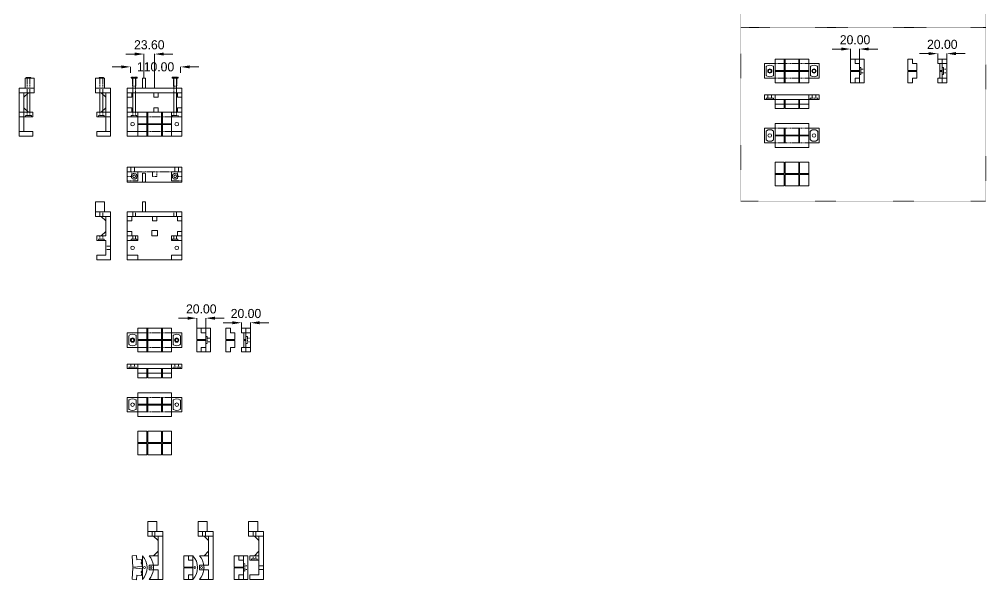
# Model space of a CAD drawing. Header units: millimetres. Extents: x -299 to 2153, y -1673 to 1111.
# Drawn here: x 31 to 2153, y -1673 to -442 of the extents above; entities that cross this region are included whole.
import ezdxf

# ---------------------------------------------------------------- set-up
doc = ezdxf.new("R2010")
doc.units = ezdxf.units.MM
doc.header["$MEASUREMENT"] = 0
doc.linetypes.add('DASHED', pattern=[0.3, 0.2, -0.1])
doc.linetypes.add('DOT', pattern=[0.1, 0, -0.1])
doc.layers.get('0').update_dxf_attribs({"linetype": 'CONTINUOUS'})
doc.layers.get('Defpoints').update_dxf_attribs({"linetype": 'CONTINUOUS'})
doc.dimstyles.new('ISO-25', dxfattribs={"dimtxt": 2.5, "dimasz": 2.5, "dimexe": 1.25, "dimexo": 0.625, "dimtad": 1, "dimdsep": 46, "dimtxsty": 'Standard', "dimcen": 2.5, "dimadec": 0, "dimazin": 0, "dimtfac": 1, "dimtmove": 0, "dimatfit": 3, "dimfxl": 1, "dimarcsym": 0})

# ---------------------------------------------------------------- blocks, each defined once
blk = doc.blocks.new('*D43')
at = {"color": 5, "linetype": 'ByBlock', "lineweight": 5, "transparency": 16777216}
for p, q in [((255.5, -546.6), (235.5, -546.6)), ((275.5, -560), (275.5, -546.4)), ((385.5, -560), (385.5, -546.4)), ((405.5, -546.6), (425.5, -546.6))]:
    blk.add_line(p, q, dxfattribs=at)
at = {"color": 5, "linetype": 'ByBlock', "transparency": 16777216}
for points in [[(255.5, -543.3), (255.5, -549.9), (275.5, -546.6)], [(405.5, -543.3), (405.5, -549.9), (385.5, -546.6)]]:
    blk.add_solid(points, dxfattribs=at)
at = {"layer": 'Defpoints', "color": 0, "linetype": 'ByBlock', "transparency": 16777216}
for p in [(385.5, -546.6), (275.5, -560.1), (385.5, -560.1)]:
    blk.add_point(p, dxfattribs=at)
at = {"color": 5, "linetype": 'ByBlock', "lineweight": 5, "transparency": 16777216, "insert": (330.5, -546.6), "char_height": 20, "attachment_point": 5}
blk.add_mtext('\\A1;110.00', dxfattribs=at)
blk = doc.blocks.new('*D44')
at = {"color": 5, "linetype": 'ByBlock', "lineweight": 5, "transparency": 16777216}
for p, q in [((284.9, -518.4), (264.9, -518.4)), ((304.9, -571.3), (304.9, -518.2)), ((328.5, -593.3), (328.5, -518.2)), ((348.5, -518.4), (368.5, -518.4))]:
    blk.add_line(p, q, dxfattribs=at)
at = {"color": 5, "linetype": 'ByBlock', "transparency": 16777216}
for points in [[(284.9, -515.1), (284.9, -521.8), (304.9, -518.4)], [(348.5, -515.1), (348.5, -521.8), (328.5, -518.4)]]:
    blk.add_solid(points, dxfattribs=at)
at = {"layer": 'Defpoints', "color": 0, "linetype": 'ByBlock', "transparency": 16777216}
for p in [(304.9, -518.4), (304.9, -571.4), (328.5, -593.4)]:
    blk.add_point(p, dxfattribs=at)
at = {"color": 5, "linetype": 'ByBlock', "lineweight": 5, "transparency": 16777216, "insert": (316.7, -498.2), "char_height": 20, "attachment_point": 5}
blk.add_mtext('\\A1;23.60', dxfattribs=at)
blk = doc.blocks.new('*D45')
at = {"color": 5, "linetype": 'ByBlock', "lineweight": 5, "ltscale": 10, "transparency": 16777216}
for p, q in [((499, -1108.5), (479, -1108.5)), ((519, -1120.5), (519, -1108.3)), ((539, -1120.5), (539, -1108.3)), ((559, -1108.5), (579, -1108.5))]:
    blk.add_line(p, q, dxfattribs=at)
at = {"color": 5, "linetype": 'ByBlock', "ltscale": 10, "transparency": 16777216}
for points in [[(499, -1105.2), (499, -1111.8), (519, -1108.5)], [(559, -1105.2), (559, -1111.8), (539, -1108.5)]]:
    blk.add_solid(points, dxfattribs=at)
at = {"layer": 'Defpoints', "color": 0, "linetype": 'ByBlock', "ltscale": 10, "transparency": 16777216}
for p in [(519, -1120.6), (539, -1108.5), (539, -1120.6)]:
    blk.add_point(p, dxfattribs=at)
at = {"color": 5, "linetype": 'ByBlock', "lineweight": 5, "ltscale": 10, "transparency": 16777216, "insert": (529, -1088.3), "char_height": 20, "attachment_point": 5}
blk.add_mtext('\\A1;20.00', dxfattribs=at)
blk = doc.blocks.new('*D46')
at = {"color": 5, "linetype": 'ByBlock', "lineweight": 5, "ltscale": 10, "transparency": 16777216}
for p, q in [((400.9, -1098.4), (380.9, -1098.4)), ((420.9, -1120.5), (420.9, -1098.3)), ((440.9, -1130.5), (440.9, -1098.3)), ((460.9, -1098.4), (480.9, -1098.4))]:
    blk.add_line(p, q, dxfattribs=at)
at = {"color": 5, "linetype": 'ByBlock', "ltscale": 10, "transparency": 16777216}
for points in [[(400.9, -1095.1), (400.9, -1101.8), (420.9, -1098.4)], [(460.9, -1095.1), (460.9, -1101.8), (440.9, -1098.4)]]:
    blk.add_solid(points, dxfattribs=at)
at = {"layer": 'Defpoints', "color": 0, "linetype": 'ByBlock', "ltscale": 10, "transparency": 16777216}
for p in [(420.9, -1098.4), (420.9, -1120.6), (440.9, -1130.6)]:
    blk.add_point(p, dxfattribs=at)
at = {"color": 5, "linetype": 'ByBlock', "lineweight": 5, "ltscale": 10, "transparency": 16777216, "insert": (430.9, -1078.2), "char_height": 20, "attachment_point": 5}
blk.add_mtext('\\A1;20.00', dxfattribs=at)
blk = doc.blocks.new('*D49')
at = {"color": 5, "linetype": 'ByBlock', "lineweight": 5, "ltscale": 10, "transparency": 16777216}
for p, q in [((2027.6, -517.5), (2007.6, -517.5)), ((2047.6, -529.5), (2047.6, -517.3)), ((2067.6, -529.5), (2067.6, -517.3)), ((2087.6, -517.5), (2107.6, -517.5))]:
    blk.add_line(p, q, dxfattribs=at)
at = {"color": 5, "linetype": 'ByBlock', "ltscale": 10, "transparency": 16777216}
for points in [[(2027.6, -514.1), (2027.6, -520.8), (2047.6, -517.5)], [(2087.6, -514.1), (2087.6, -520.8), (2067.6, -517.5)]]:
    blk.add_solid(points, dxfattribs=at)
at = {"layer": 'Defpoints', "color": 0, "linetype": 'ByBlock', "ltscale": 10, "transparency": 16777216}
for p in [(2047.6, -529.5), (2067.6, -517.5), (2067.6, -529.5)]:
    blk.add_point(p, dxfattribs=at)
at = {"color": 5, "linetype": 'ByBlock', "lineweight": 5, "ltscale": 10, "transparency": 16777216, "insert": (2057.6, -497.2), "char_height": 20, "attachment_point": 5}
blk.add_mtext('\\A1;20.00', dxfattribs=at)
blk = doc.blocks.new('*D50')
at = {"color": 5, "linetype": 'ByBlock', "lineweight": 5, "ltscale": 10, "transparency": 16777216}
for p, q in [((1836.1, -507.4), (1816.1, -507.4)), ((1856.1, -529.5), (1856.1, -507.2)), ((1876.1, -539.5), (1876.1, -507.2)), ((1896.1, -507.4), (1916.1, -507.4))]:
    blk.add_line(p, q, dxfattribs=at)
at = {"color": 5, "linetype": 'ByBlock', "ltscale": 10, "transparency": 16777216}
for points in [[(1836.1, -504.1), (1836.1, -510.7), (1856.1, -507.4)], [(1896.1, -504.1), (1896.1, -510.7), (1876.1, -507.4)]]:
    blk.add_solid(points, dxfattribs=at)
at = {"layer": 'Defpoints', "color": 0, "linetype": 'ByBlock', "ltscale": 10, "transparency": 16777216}
for p in [(1856.1, -507.4), (1856.1, -529.5), (1876.1, -539.5)]:
    blk.add_point(p, dxfattribs=at)
at = {"color": 5, "linetype": 'ByBlock', "lineweight": 5, "ltscale": 10, "transparency": 16777216, "insert": (1866.1, -487.2), "char_height": 20, "attachment_point": 5}
blk.add_mtext('\\A1;20.00', dxfattribs=at)

msp = doc.modelspace()

# ---------------------------------------------------------------- linework, layer by layer
at = {"color": 6, "linetype": 'ByBlock', "lineweight": 5}
for p, q in [((1866.07641, -529.52649), (1856.07641, -529.52649)), ((1856.07641, -529.52649), (1856.07641, -554.52649)), ((1866.07641, -529.52649), (1866.07641, -539.52649)), ((1991.9925, -529.52649), (1981.9925, -529.52649)), ((1981.9925, -529.52649), (1981.9925, -554.52649)), ((1991.9925, -529.52649), (1991.9925, -539.52649)), ((1866.07641, -539.52649), (1876.07641, -539.52649)), ((1876.07641, -539.52649), (1876.07641, -554.52649)), ((1991.9925, -539.52649), (2001.9925, -539.52649)), ((2001.9925, -539.52649), (2001.9925, -554.52649)), ((1856.07641, -554.52649), (1876.07641, -554.52649)), ((1856.07641, -556.52649), (1856.07641, -581.52649)), ((1856.07641, -556.52649), (1876.07641, -556.52649)), ((1866.07641, -581.52649), (1866.07641, -571.52649)), ((1866.07641, -571.52649), (1876.07641, -571.52649)), ((1876.07641, -571.52649), (1876.07641, -556.52649)), ((1981.9925, -554.52649), (2001.9925, -554.52649)), ((1981.9925, -556.52649), (1981.9925, -581.52649)), ((1981.9925, -556.52649), (2001.9925, -556.52649)), ((1991.9925, -581.52649), (1991.9925, -571.52649)), ((1991.9925, -571.52649), (2001.9925, -571.52649)), ((2001.9925, -571.52649), (2001.9925, -556.52649)), ((1856.07641, -581.52649), (1866.07641, -581.52649)), ((1981.9925, -581.52649), (1991.9925, -581.52649)), ((51.4307, -603.40248), (41.4307, -603.40248)), ((41.4307, -603.40248), (41.4307, -613.40248)), ((41.4307, -613.40248), (51.4307, -603.40248)), ((211.4307, -603.40248), (221.4307, -603.40248)), ((221.4307, -613.40248), (211.4307, -603.40248)), ((221.4307, -603.40248), (221.4307, -613.40248)), ((41.4307, -646.40248), (41.4307, -636.40248)), ((41.4307, -636.40248), (51.4307, -646.40248)), ((221.4307, -636.40248), (211.4307, -646.40248)), ((221.4307, -646.40248), (221.4307, -636.40248)), ((51.4307, -646.40248), (41.4307, -646.40248)), ((211.4307, -646.40248), (221.4307, -646.40248)), ((1690.47388, -782.70587), (1690.47388, -780.70587)), ((1710.47388, -765.70587), (1712.47388, -765.70587)), ((1742.47388, -765.70587), (1744.47388, -765.70587)), ((1764.47388, -782.70587), (1764.47388, -780.70587)), ((1712.47388, -797.70587), (1710.47388, -797.70587)), ((1744.47388, -797.70587), (1742.47388, -797.70587)), ((430.93694, -1120.56001), (420.93694, -1120.56001)), ((420.93694, -1120.56001), (420.93694, -1145.56001)), ((430.93694, -1120.56001), (430.93694, -1130.56001)), ((494.8761, -1120.56001), (484.8761, -1120.56001)), ((484.8761, -1120.56001), (484.8761, -1145.56001)), ((494.8761, -1120.56001), (494.8761, -1130.56001)), ((420.93694, -1145.56001), (440.93694, -1145.56001)), ((430.93694, -1130.56001), (440.93694, -1130.56001)), ((440.93694, -1130.56001), (440.93694, -1145.56001)), ((484.8761, -1145.56001), (504.8761, -1145.56001)), ((494.8761, -1130.56001), (504.8761, -1130.56001)), ((504.8761, -1130.56001), (504.8761, -1145.56001)), ((420.93694, -1147.56001), (440.93694, -1147.56001)), ((420.93694, -1147.56001), (420.93694, -1172.56001)), ((430.93694, -1172.56001), (430.93694, -1162.56001)), ((430.93694, -1162.56001), (440.93694, -1162.56001)), ((440.93694, -1162.56001), (440.93694, -1147.56001)), ((484.8761, -1147.56001), (484.8761, -1172.56001)), ((484.8761, -1147.56001), (504.8761, -1147.56001)), ((494.8761, -1172.56001), (494.8761, -1162.56001)), ((494.8761, -1162.56001), (504.8761, -1162.56001)), ((504.8761, -1162.56001), (504.8761, -1147.56001)), ((420.93694, -1172.56001), (430.93694, -1172.56001)), ((484.8761, -1172.56001), (494.8761, -1172.56001)), ((311.47917, -1356.73938), (313.47917, -1356.73938)), ((343.47917, -1356.73938), (345.47917, -1356.73938)), ((291.47917, -1373.73938), (291.47917, -1371.73938)), ((365.47917, -1373.73938), (365.47917, -1371.73938)), ((313.47917, -1388.73938), (311.47917, -1388.73938)), ((345.47917, -1388.73938), (343.47917, -1388.73938)), ((288.98808, -1619.32244), (279.01704, -1620.08303)), ((279.01704, -1620.08303), (280.91852, -1645.01061)), ((288.98808, -1619.32244), (289.74867, -1629.29347)), ((289.74867, -1629.29347), (299.7197, -1628.53288)), ((299.7197, -1628.53288), (300.86059, -1643.48943)), ((402.57894, -1620.01115), (392.57894, -1620.01115)), ((392.57894, -1620.01115), (392.57894, -1645.01115)), ((402.57894, -1620.01115), (402.57894, -1630.01115)), ((402.57894, -1630.01115), (412.57894, -1630.01115)), ((412.57894, -1630.01115), (412.57894, -1645.01115)), ((513.23904, -1620.01115), (503.23904, -1620.01115)), ((503.23904, -1620.01115), (503.23904, -1645.01115)), ((513.23904, -1620.01115), (513.23904, -1630.01115)), ((513.23904, -1630.01115), (523.23904, -1630.01115)), ((523.23904, -1630.01115), (523.23904, -1645.01115)), ((279.01704, -1671.93928), (280.91852, -1647.0117)), ((280.91852, -1645.01061), (300.86059, -1643.48943)), ((280.91852, -1647.0117), (300.86059, -1648.53288)), ((299.7197, -1663.48943), (300.86059, -1648.53288)), ((392.57894, -1645.01115), (412.57894, -1645.01115)), ((392.57894, -1647.01115), (392.57894, -1672.01115)), ((392.57894, -1647.01115), (412.57894, -1647.01115)), ((412.57894, -1662.01115), (412.57894, -1647.01115)), ((503.23904, -1645.01115), (523.23904, -1645.01115)), ((503.23904, -1647.01115), (503.23904, -1672.01115)), ((503.23904, -1647.01115), (523.23904, -1647.01115)), ((523.23904, -1662.01115), (523.23904, -1647.01115)), ((288.98808, -1672.69987), (279.01704, -1671.93928)), ((288.98808, -1672.69987), (289.74867, -1662.72884)), ((289.74867, -1662.72884), (299.7197, -1663.48943)), ((392.57894, -1672.01115), (402.57894, -1672.01115)), ((402.57894, -1672.01115), (402.57894, -1662.01115)), ((402.57894, -1662.01115), (412.57894, -1662.01115)), ((503.23904, -1672.01115), (513.23904, -1672.01115)), ((513.23904, -1672.01115), (513.23904, -1662.01115)), ((513.23904, -1662.01115), (523.23904, -1662.01115))]:
    msp.add_line(p, q, dxfattribs=at)
at = {"color": 2, "linetype": 'ByBlock', "lineweight": 5}
for p, q in [((1670.97388, -546.66703), (1670.97388, -564.38595)), ((1686.97388, -546.66703), (1686.97388, -564.38595)), ((1767.97388, -546.66703), (1767.97388, -564.38595)), ((1783.97388, -546.66703), (1783.97388, -564.38595)), ((271.97917, -1137.70055), (271.97917, -1155.41947)), ((287.97917, -1137.70055), (287.97917, -1155.41947)), ((368.97917, -1137.70055), (368.97917, -1155.41947)), ((384.97917, -1137.70055), (384.97917, -1155.41947))]:
    msp.add_line(p, q, dxfattribs=at)
at = {"linetype": 'ByBlock', "lineweight": 5}
for p, q in [((1677.47388, -539.52649), (1690.47388, -539.52649)), ((1764.47388, -539.52649), (1777.47388, -539.52649)), ((1677.47388, -571.52649), (1690.47388, -571.52649)), ((1764.47388, -571.52649), (1777.47388, -571.52649)), ((281.47917, -603.40248), (381.47917, -603.40248)), ((268.47917, -646.40248), (268.47917, -698.40248)), ((365.47917, -656.40248), (378.47917, -656.40248)), ((388.47917, -646.40248), (388.47917, -698.40248)), ((268.47917, -698.40248), (388.47917, -698.40248)), ((278.47917, -688.40248), (291.47917, -688.40248)), ((365.47917, -688.40248), (378.47917, -688.40248)), ((1677.47388, -681.27747), (1690.47388, -681.27747)), ((1764.47388, -681.27747), (1777.47388, -681.27747)), ((1677.47388, -713.27747), (1690.47388, -713.27747)), ((1764.47388, -713.27747), (1777.47388, -713.27747)), ((281.47917, -874.95646), (381.47917, -874.95646)), ((268.47917, -917.95646), (268.47917, -969.95646)), ((291.27917, -927.75646), (268.47917, -927.75646)), ((365.67917, -927.75646), (388.47917, -927.75646)), ((388.47917, -917.95646), (388.47917, -969.95646)), ((268.47917, -969.95646), (388.47917, -969.95646)), ((278.47917, -1130.56001), (291.47917, -1130.56001)), ((365.47917, -1130.56001), (378.47917, -1130.56001)), ((278.47917, -1162.56001), (291.47917, -1162.56001)), ((365.47917, -1162.56001), (378.47917, -1162.56001)), ((278.47917, -1272.31099), (291.47917, -1272.31099)), ((365.47917, -1272.31099), (378.47917, -1272.31099)), ((278.47917, -1304.31099), (291.47917, -1304.31099)), ((365.47917, -1304.31099), (378.47917, -1304.31099))]:
    msp.add_line(p, q, dxfattribs=at)
at = {"linetype": 'DASHED', "lineweight": 5, "ltscale": 10}
for p, q in [((1690.47388, -539.52649), (1764.47388, -539.52649)), ((1690.47388, -571.52649), (1764.47388, -571.52649)), ((201.4307, -656.40248), (201.4307, -646.40248)), ((201.4307, -698.40248), (201.4307, -688.40248)), ((1690.47388, -681.27747), (1764.47388, -681.27747)), ((1690.47388, -713.27747), (1764.47388, -713.27747)), ((291.47917, -1130.56001), (365.47917, -1130.56001)), ((291.47917, -1162.56001), (365.47917, -1162.56001)), ((291.47917, -1272.31099), (365.47917, -1272.31099)), ((291.47917, -1304.31099), (365.47917, -1304.31099))]:
    msp.add_line(p, q, dxfattribs=at)
at = {"color": 2, "linetype": 'DASHED', "lineweight": 5, "ltscale": 10}
for p, q in [((1879.07641, -551.52649), (1886.07641, -551.52649)), ((1879.07641, -559.52649), (1886.07641, -559.52649)), ((1674.97388, -615.21719), (1674.97388, -608.21719)), ((1682.97388, -615.21719), (1682.97388, -608.21719)), ((1771.97388, -615.21719), (1771.97388, -608.21719)), ((1779.97388, -615.21719), (1779.97388, -608.21719)), ((443.93694, -1142.56001), (450.93694, -1142.56001)), ((443.93694, -1150.56001), (450.93694, -1150.56001)), ((275.97917, -1206.2507), (275.97917, -1199.2507)), ((283.97917, -1206.2507), (283.97917, -1199.2507)), ((372.97917, -1206.2507), (372.97917, -1199.2507)), ((380.97917, -1206.2507), (380.97917, -1199.2507)), ((526.23904, -1642.01115), (533.23904, -1642.01115)), ((526.23904, -1650.01115), (533.23904, -1650.01115))]:
    msp.add_line(p, q, dxfattribs=at)
at = {"color": 7, "linetype": 'ByBlock', "lineweight": 5}
for p, q in [((2052.56059, -539.52649), (2052.56059, -571.52649)), ((291.47917, -646.40248), (275.47917, -646.40248)), ((1670.87388, -688.41801), (1670.87388, -706.13693)), ((1687.07388, -688.41801), (1687.07388, -706.13693)), ((1767.87388, -688.41801), (1767.87388, -706.13693)), ((1784.07388, -688.41801), (1784.07388, -706.13693)), ((211.4307, -874.95646), (221.4307, -874.95646)), ((221.4307, -884.95646), (211.4307, -874.95646)), ((221.4307, -874.95646), (221.4307, -884.95646)), ((221.4307, -907.95646), (211.4307, -917.95646)), ((221.4307, -917.95646), (221.4307, -907.95646)), ((211.4307, -917.95646), (221.4307, -917.95646)), ((291.27917, -917.95646), (275.47917, -917.95646)), ((524.04451, -1130.56001), (524.04451, -1162.56001)), ((271.87917, -1279.45153), (271.87917, -1297.17045)), ((288.07917, -1279.45153), (288.07917, -1297.17045)), ((368.87917, -1279.45153), (368.87917, -1297.17045)), ((385.07917, -1279.45153), (385.07917, -1297.17045)), ((326.19723, -1577.01115), (336.19723, -1577.01115)), ((336.19723, -1587.01115), (326.19723, -1577.01115)), ((336.19723, -1577.01115), (336.19723, -1587.01115)), ((436.85733, -1577.01115), (446.85733, -1577.01115)), ((446.85733, -1587.01115), (436.85733, -1577.01115)), ((446.85733, -1577.01115), (446.85733, -1587.01115)), ((547.51742, -1577.01115), (557.51742, -1577.01115)), ((557.51742, -1587.01115), (547.51742, -1577.01115)), ((557.51742, -1577.01115), (557.51742, -1587.01115)), ((336.19723, -1610.01115), (326.19723, -1620.01115)), ((336.19723, -1620.01115), (336.19723, -1610.01115)), ((446.85733, -1610.01115), (436.85733, -1620.01115)), ((446.85733, -1620.01115), (446.85733, -1610.01115)), ((557.51742, -1610.01115), (547.51742, -1620.01115)), ((557.51742, -1620.01115), (557.51742, -1610.01115)), ((326.19723, -1620.01115), (336.19723, -1620.01115)), ((436.85733, -1620.01115), (446.85733, -1620.01115)), ((547.51742, -1620.01115), (557.51742, -1620.01115))]:
    msp.add_line(p, q, dxfattribs=at)
at = {"color": 7, "linetype": 'DASHED', "lineweight": 5, "ltscale": 10}
for p, q in [((2060.56059, -551.52649), (2067.56059, -551.52649)), ((2060.56059, -559.52649), (2067.56059, -559.52649)), ((1690.47388, -618.21719), (1764.47388, -618.21719)), ((48.4307, -646.40248), (48.4307, -653.60248)), ((54.4307, -646.40248), (54.4307, -653.60248)), ((208.4307, -646.40248), (208.4307, -653.60248)), ((214.4307, -646.40248), (214.4307, -653.60248)), ((280.47917, -646.40248), (280.47917, -653.60248)), ((286.47917, -646.40248), (286.47917, -653.60248)), ((370.47917, -646.40248), (370.47917, -653.60248)), ((376.47917, -646.40248), (376.47917, -653.60248)), ((268.47917, -776.9615), (388.47917, -776.9615)), ((275.97917, -766.9615), (275.97917, -776.9615)), ((283.97917, -766.9615), (283.97917, -776.9615)), ((372.97917, -766.9615), (372.97917, -776.9615)), ((380.97917, -766.9615), (380.97917, -776.9615)), ((208.4307, -917.95646), (208.4307, -925.15646)), ((214.4307, -917.95646), (214.4307, -925.15646)), ((231.4307, -939.95646), (221.4307, -939.95646)), ((231.4307, -947.95646), (221.4307, -947.95646)), ((532.04451, -1142.56001), (539.04451, -1142.56001)), ((532.04451, -1150.56001), (539.04451, -1150.56001)), ((291.47917, -1209.2507), (365.47917, -1209.2507)), ((544.51742, -1620.01115), (544.51742, -1627.21115)), ((550.51742, -1620.01115), (550.51742, -1627.21115)), ((567.51742, -1642.01115), (557.51742, -1642.01115)), ((567.51742, -1650.01115), (557.51742, -1650.01115))]:
    msp.add_line(p, q, dxfattribs=at)
at = {"color": 253, "linetype": 'DASHED', "lineweight": 5, "ltscale": 10}
for p, q in [((291.47917, -656.40248), (365.47917, -656.40248)), ((291.47917, -688.40248), (365.47917, -688.40248))]:
    msp.add_line(p, q, dxfattribs=at)
at = {"color": 7, "linetype": 'DASHED', "lineweight": 5, "ltscale": 8}
for p, q in [((280.47917, -917.95646), (280.47917, -925.15646)), ((286.47917, -917.95646), (286.47917, -925.15646)), ((370.47917, -917.95646), (370.47917, -925.15646)), ((376.47917, -917.95646), (376.47917, -925.15646))]:
    msp.add_line(p, q, dxfattribs=at)
at = {"color": 0, "linetype": 'ByBlock', "lineweight": 5, "ltscale": 10}
for p, q in [((336.19723, -1620.01115), (336.19723, -1641.11115)), ((446.85733, -1620.01115), (446.85733, -1641.11115)), ((336.19723, -1650.91115), (336.19723, -1672.01115)), ((446.85733, -1650.91115), (446.85733, -1672.01115))]:
    msp.add_line(p, q, dxfattribs=at)
at = {"color": 253, "linetype": 'DOT', "lineweight": 5, "ltscale": 10}
for points in [[(2152.84411, -192.62413), (1615.63395, -192.62413), (1615.63395, -459.91309), (2152.84411, -459.91309)], [(2152.84411, -459.91309), (1615.63395, -459.91309), (1615.63395, -841.67035), (2152.84411, -841.67035)]]:
    msp.add_lwpolyline(points, close=True, dxfattribs=at)
at = {"color": 7, "linetype": 'ByBlock', "lineweight": 5}
for points in [[(1764.47388, -529.52649), (1690.47388, -529.52649), (1690.47388, -581.52649), (1764.47388, -581.52649)], [(1866.07641, -539.52649), (1876.07641, -539.52649), (1876.07641, -529.52649), (1866.07641, -529.52649)], [(1876.07641, -581.52649), (1886.07641, -581.52649), (1886.07641, -529.52649), (1876.07641, -529.52649)], [(2047.56059, -539.52649), (2067.56059, -539.52649), (2067.56059, -529.52649), (2047.56059, -529.52649)], [(2057.56059, -581.52649), (2067.56059, -581.52649), (2067.56059, -529.52649), (2057.56059, -529.52649)], [(1866.07641, -581.52649), (1876.07641, -581.52649), (1876.07641, -571.52649), (1866.07641, -571.52649)], [(1871.07641, -554.52649), (1876.07641, -554.52649), (1876.07641, -556.52649), (1871.07641, -556.52649)], [(2047.56059, -581.52649), (2067.56059, -581.52649), (2067.56059, -571.52649), (2047.56059, -571.52649)], [(2052.56059, -554.52649), (2057.56059, -554.52649), (2057.56059, -556.52649), (2052.56059, -556.52649)], [(278.47917, -603.40248), (268.47917, -603.40248), (268.47917, -613.40248), (278.47917, -613.40248)], [(336.47917, -603.40248), (326.47917, -603.40248), (326.47917, -613.40248), (336.47917, -613.40248)], [(378.47917, -603.40248), (388.47917, -603.40248), (388.47917, -613.40248), (378.47917, -613.40248)], [(1690.47388, -608.21719), (1764.47388, -608.21719), (1764.47388, -628.21719), (1690.47388, -628.21719)], [(278.47917, -636.40248), (268.47917, -636.40248), (268.47917, -646.40248), (278.47917, -646.40248)], [(336.47917, -636.40248), (326.47917, -636.40248), (326.47917, -646.40248), (336.47917, -646.40248)], [(378.47917, -636.40248), (388.47917, -636.40248), (388.47917, -646.40248), (378.47917, -646.40248)], [(1764.47388, -671.27747), (1690.47388, -671.27747), (1690.47388, -723.27747), (1764.47388, -723.27747)], [(388.47917, -799.6937), (388.47917, -766.9615), (268.47917, -766.9615), (268.47917, -799.6937)], [(218.6485, -864.95646), (218.6485, -843.0731), (198.7485, -843.0731), (198.7485, -864.95646)], [(231.4307, -864.95646), (198.6985, -864.95646), (198.6985, -874.95646), (231.4307, -874.95646)], [(278.47917, -874.95646), (268.47917, -874.95646), (268.47917, -884.95646), (278.47917, -884.95646)], [(333.47917, -874.95646), (323.47917, -874.95646), (323.47917, -884.95646), (333.47917, -884.95646)], [(378.47917, -874.95646), (388.47917, -874.95646), (388.47917, -884.95646), (378.47917, -884.95646)], [(278.47917, -907.95646), (268.47917, -907.95646), (268.47917, -917.95646), (278.47917, -917.95646)], [(322.47917, -905.95646), (334.47917, -905.95646), (334.47917, -917.95646), (322.47917, -917.95646)], [(378.47917, -907.95646), (388.47917, -907.95646), (388.47917, -917.95646), (378.47917, -917.95646)], [(291.27917, -960.15646), (268.47917, -960.15646), (268.47917, -969.95646), (291.27917, -969.95646)], [(365.67917, -960.15646), (388.47917, -960.15646), (388.47917, -969.95646), (365.67917, -969.95646)], [(365.47917, -1120.56001), (291.47917, -1120.56001), (291.47917, -1172.56001), (365.47917, -1172.56001)], [(430.93694, -1130.56001), (440.93694, -1130.56001), (440.93694, -1120.56001), (430.93694, -1120.56001)], [(440.93694, -1172.56001), (450.93694, -1172.56001), (450.93694, -1120.56001), (440.93694, -1120.56001)], [(519.04451, -1130.56001), (539.04451, -1130.56001), (539.04451, -1120.56001), (519.04451, -1120.56001)], [(529.04451, -1172.56001), (539.04451, -1172.56001), (539.04451, -1120.56001), (529.04451, -1120.56001)], [(435.93694, -1145.56001), (440.93694, -1145.56001), (440.93694, -1147.56001), (435.93694, -1147.56001)], [(524.04451, -1145.56001), (529.04451, -1145.56001), (529.04451, -1147.56001), (524.04451, -1147.56001)], [(430.93694, -1172.56001), (440.93694, -1172.56001), (440.93694, -1162.56001), (430.93694, -1162.56001)], [(519.04451, -1172.56001), (539.04451, -1172.56001), (539.04451, -1162.56001), (519.04451, -1162.56001)], [(291.47917, -1199.2507), (365.47917, -1199.2507), (365.47917, -1219.2507), (291.47917, -1219.2507)], [(365.47917, -1262.31099), (291.47917, -1262.31099), (291.47917, -1314.31099), (365.47917, -1314.31099)], [(333.41503, -1567.01115), (333.41503, -1545.1278), (313.51503, -1545.1278), (313.51503, -1567.01115)], [(444.07513, -1567.01115), (444.07513, -1545.1278), (424.17513, -1545.1278), (424.17513, -1567.01115)], [(554.73522, -1567.01115), (554.73522, -1545.1278), (534.83522, -1545.1278), (534.83522, -1567.01115)], [(346.19723, -1567.01115), (313.46503, -1567.01115), (313.46503, -1577.01115), (346.19723, -1577.01115)], [(456.85733, -1567.01115), (424.12513, -1567.01115), (424.12513, -1577.01115), (456.85733, -1577.01115)], [(567.51742, -1567.01115), (534.78522, -1567.01115), (534.78522, -1577.01115), (567.51742, -1577.01115)], [(402.57894, -1630.01115), (412.57894, -1630.01115), (412.57894, -1620.01115), (402.57894, -1620.01115)], [(513.23904, -1630.01115), (523.23904, -1630.01115), (523.23904, -1620.01115), (513.23904, -1620.01115)], [(523.23904, -1672.01115), (533.23904, -1672.01115), (533.23904, -1620.01115), (523.23904, -1620.01115)], [(407.57894, -1645.01115), (412.57894, -1645.01115), (412.57894, -1647.01115), (407.57894, -1647.01115)], [(518.23904, -1645.01115), (523.23904, -1645.01115), (523.23904, -1647.01115), (518.23904, -1647.01115)], [(402.57894, -1672.01115), (412.57894, -1672.01115), (412.57894, -1662.01115), (402.57894, -1662.01115)], [(513.23904, -1672.01115), (523.23904, -1672.01115), (523.23904, -1662.01115), (513.23904, -1662.01115)]]:
    msp.add_lwpolyline(points, close=True, dxfattribs=at)
at = {"color": 6, "linetype": 'ByBlock', "lineweight": 5}
for points in [[(1690.47388, -529.52649), (1710.47388, -529.52649), (1710.47388, -554.52649), (1690.47388, -554.52649)], [(1712.47388, -529.52649), (1742.47388, -529.52649), (1742.47388, -554.52649), (1712.47388, -554.52649)], [(1744.47388, -554.52649), (1764.47388, -554.52649), (1764.47388, -529.52649), (1744.47388, -529.52649)], [(1690.47388, -556.52649), (1710.47388, -556.52649), (1710.47388, -581.52649), (1690.47388, -581.52649)], [(1712.47388, -556.52649), (1742.47388, -556.52649), (1742.47388, -581.52649), (1712.47388, -581.52649)], [(1744.47388, -581.52649), (1764.47388, -581.52649), (1764.47388, -556.52649), (1744.47388, -556.52649)], [(1866.07641, -554.52649), (1871.07641, -554.52649), (1871.07641, -556.52649), (1866.07641, -556.52649)], [(1991.9925, -554.52649), (1996.9925, -554.52649), (1996.9925, -556.52649), (1991.9925, -556.52649)], [(1690.47388, -618.21719), (1710.47388, -618.21719), (1710.47388, -638.21719), (1690.47388, -638.21719)], [(1712.47388, -618.21719), (1742.47388, -618.21719), (1742.47388, -638.21719), (1712.47388, -638.21719)], [(1744.47388, -618.21719), (1764.47388, -618.21719), (1764.47388, -638.21719), (1744.47388, -638.21719)], [(291.47917, -646.40248), (311.47917, -646.40248), (311.47917, -671.40248), (291.47917, -671.40248)], [(313.47917, -646.40248), (343.47917, -646.40248), (343.47917, -671.40248), (313.47917, -671.40248)], [(345.47917, -671.40248), (365.47917, -671.40248), (365.47917, -646.40248), (345.47917, -646.40248)], [(291.47917, -673.40248), (311.47917, -673.40248), (311.47917, -698.40248), (291.47917, -698.40248)], [(313.47917, -673.40248), (343.47917, -673.40248), (343.47917, -698.40248), (313.47917, -698.40248)], [(345.47917, -698.40248), (365.47917, -698.40248), (365.47917, -673.40248), (345.47917, -673.40248)], [(1690.47388, -755.70587), (1710.47388, -755.70587), (1710.47388, -780.70587), (1690.47388, -780.70587)], [(1712.47388, -755.70587), (1742.47388, -755.70587), (1742.47388, -780.70587), (1712.47388, -780.70587)], [(1744.47388, -780.70587), (1764.47388, -780.70587), (1764.47388, -755.70587), (1744.47388, -755.70587)], [(1690.47388, -782.70587), (1710.47388, -782.70587), (1710.47388, -807.70587), (1690.47388, -807.70587)], [(1712.47388, -782.70587), (1742.47388, -782.70587), (1742.47388, -807.70587), (1712.47388, -807.70587)], [(1744.47388, -807.70587), (1764.47388, -807.70587), (1764.47388, -782.70587), (1744.47388, -782.70587)], [(291.47917, -1120.56001), (311.47917, -1120.56001), (311.47917, -1145.56001), (291.47917, -1145.56001)], [(313.47917, -1120.56001), (343.47917, -1120.56001), (343.47917, -1145.56001), (313.47917, -1145.56001)], [(345.47917, -1145.56001), (365.47917, -1145.56001), (365.47917, -1120.56001), (345.47917, -1120.56001)], [(430.93694, -1145.56001), (435.93694, -1145.56001), (435.93694, -1147.56001), (430.93694, -1147.56001)], [(494.8761, -1145.56001), (499.8761, -1145.56001), (499.8761, -1147.56001), (494.8761, -1147.56001)], [(291.47917, -1147.56001), (311.47917, -1147.56001), (311.47917, -1172.56001), (291.47917, -1172.56001)], [(313.47917, -1147.56001), (343.47917, -1147.56001), (343.47917, -1172.56001), (313.47917, -1172.56001)], [(345.47917, -1172.56001), (365.47917, -1172.56001), (365.47917, -1147.56001), (345.47917, -1147.56001)], [(291.47917, -1209.2507), (311.47917, -1209.2507), (311.47917, -1229.2507), (291.47917, -1229.2507)], [(313.47917, -1209.2507), (343.47917, -1209.2507), (343.47917, -1229.2507), (313.47917, -1229.2507)], [(345.47917, -1209.2507), (365.47917, -1209.2507), (365.47917, -1229.2507), (345.47917, -1229.2507)], [(291.47917, -1346.73938), (311.47917, -1346.73938), (311.47917, -1371.73938), (291.47917, -1371.73938)], [(313.47917, -1346.73938), (343.47917, -1346.73938), (343.47917, -1371.73938), (313.47917, -1371.73938)], [(345.47917, -1371.73938), (365.47917, -1371.73938), (365.47917, -1346.73938), (345.47917, -1346.73938)], [(291.47917, -1373.73938), (311.47917, -1373.73938), (311.47917, -1398.73938), (291.47917, -1398.73938)], [(313.47917, -1373.73938), (343.47917, -1373.73938), (343.47917, -1398.73938), (313.47917, -1398.73938)], [(345.47917, -1398.73938), (365.47917, -1398.73938), (365.47917, -1373.73938), (345.47917, -1373.73938)], [(402.57894, -1645.01115), (407.57894, -1645.01115), (407.57894, -1647.01115), (402.57894, -1647.01115)], [(513.23904, -1645.01115), (518.23904, -1645.01115), (518.23904, -1647.01115), (513.23904, -1647.01115)]]:
    msp.add_lwpolyline(points, close=True, dxfattribs=at)
at = {"linetype": 'ByBlock', "lineweight": 5}
for points in [[(1690.47388, -571.52649), (1690.47388, -539.52649), (1667.47388, -539.52649), (1667.47388, -571.52649)], [(1710.47388, -571.52649), (1710.47388, -539.52649), (1712.47388, -539.52649), (1712.47388, -571.52649)], [(1742.47388, -571.52649), (1742.47388, -539.52649), (1744.47388, -539.52649), (1744.47388, -571.52649)], [(1764.47388, -571.52649), (1764.47388, -539.52649), (1787.47388, -539.52649), (1787.47388, -571.52649)], [(64.1629, -593.40248), (64.1629, -571.51912), (44.1629, -571.51912), (44.1629, -593.40248)], [(46.4307, -569.72621), (56.4307, -569.72621), (56.4307, -571.40248), (46.4307, -571.40248)], [(218.6985, -593.40248), (218.6985, -571.51912), (198.6985, -571.51912), (198.6985, -593.40248)], [(216.4307, -569.72621), (206.4307, -569.72621), (206.4307, -571.40248), (216.4307, -571.40248)], [(278.47917, -569.72621), (288.47917, -569.72621), (288.47917, -571.40248), (278.47917, -571.40248)], [(280.47917, -593.40248), (286.47917, -593.40248), (286.47917, -571.40248), (280.47917, -571.40248)], [(308.27917, -593.40248), (301.47917, -593.40248), (301.47917, -571.40248), (308.27917, -571.40248)], [(378.47917, -569.72621), (368.47917, -569.72621), (368.47917, -571.40248), (378.47917, -571.40248)], [(376.47917, -593.40248), (370.47917, -593.40248), (370.47917, -571.40248), (376.47917, -571.40248)], [(1764.47388, -554.52649), (1690.47388, -554.52649), (1690.47388, -556.52649), (1764.47388, -556.52649)], [(64.1629, -593.40248), (31.4307, -593.40248), (31.4307, -603.40248), (64.1629, -603.40248)], [(231.4307, -593.40248), (198.6985, -593.40248), (198.6985, -603.40248), (231.4307, -603.40248)], [(268.47917, -593.40248), (388.47917, -593.40248), (388.47917, -603.40248), (268.47917, -603.40248)], [(41.4307, -603.40248), (41.4307, -688.40248), (31.4307, -688.40248), (31.4307, -603.40248)], [(48.4307, -646.40248), (54.4307, -646.40248), (54.4307, -603.40248), (48.4307, -603.40248)], [(214.4307, -646.40248), (208.4307, -646.40248), (208.4307, -603.40248), (214.4307, -603.40248)], [(221.4307, -603.40248), (221.4307, -688.40248), (231.4307, -688.40248), (231.4307, -603.40248)], [(268.47917, -603.40248), (388.47917, -603.40248), (388.47917, -646.40248), (268.47917, -646.40248)], [(280.47917, -646.40248), (286.47917, -646.40248), (286.47917, -603.40248), (280.47917, -603.40248)], [(376.47917, -646.40248), (370.47917, -646.40248), (370.47917, -603.40248), (376.47917, -603.40248)], [(31.4307, -656.40248), (61.4307, -656.40248), (61.4307, -646.40248), (31.4307, -646.40248)], [(231.4307, -656.40248), (201.4307, -656.40248), (201.4307, -646.40248), (231.4307, -646.40248)], [(291.47917, -688.40248), (291.47917, -656.40248), (268.47917, -656.40248), (268.47917, -688.40248)], [(311.47917, -688.40248), (311.47917, -656.40248), (313.47917, -656.40248), (313.47917, -688.40248)], [(343.47917, -688.40248), (343.47917, -656.40248), (345.47917, -656.40248), (345.47917, -688.40248)], [(365.47917, -688.40248), (365.47917, -656.40248), (388.47917, -656.40248), (388.47917, -688.40248)], [(365.47917, -671.40248), (291.47917, -671.40248), (291.47917, -673.40248), (365.47917, -673.40248)], [(31.4307, -688.40248), (61.4307, -688.40248), (61.4307, -698.40248), (31.4307, -698.40248)], [(231.4307, -688.40248), (201.4307, -688.40248), (201.4307, -698.40248), (231.4307, -698.40248)], [(1690.47388, -713.27747), (1690.47388, -681.27747), (1667.47388, -681.27747), (1667.47388, -713.27747)], [(1764.47388, -696.27747), (1690.47388, -696.27747), (1690.47388, -698.27747), (1764.47388, -698.27747)], [(1710.47388, -713.27747), (1710.47388, -681.27747), (1712.47388, -681.27747), (1712.47388, -713.27747)], [(1742.47388, -713.27747), (1742.47388, -681.27747), (1744.47388, -681.27747), (1744.47388, -713.27747)], [(1764.47388, -713.27747), (1764.47388, -681.27747), (1787.47388, -681.27747), (1787.47388, -713.27747)], [(307.27917, -799.6437), (302.47917, -799.6437), (301.47917, -798.6437), (301.47917, -780.7437), (302.47917, -779.7437), (307.27917, -779.7437), (308.27917, -780.7437), (308.27917, -798.6437)], [(308.27917, -864.95646), (301.47917, -864.95646), (301.47917, -842.95646), (308.27917, -842.95646)], [(268.47917, -864.95646), (388.47917, -864.95646), (388.47917, -874.95646), (268.47917, -874.95646)], [(291.47917, -1162.56001), (291.47917, -1130.56001), (268.47917, -1130.56001), (268.47917, -1162.56001)], [(365.47917, -1145.56001), (291.47917, -1145.56001), (291.47917, -1147.56001), (365.47917, -1147.56001)], [(311.47917, -1162.56001), (311.47917, -1130.56001), (313.47917, -1130.56001), (313.47917, -1162.56001)], [(343.47917, -1162.56001), (343.47917, -1130.56001), (345.47917, -1130.56001), (345.47917, -1162.56001)], [(365.47917, -1162.56001), (365.47917, -1130.56001), (388.47917, -1130.56001), (388.47917, -1162.56001)], [(291.47917, -1304.31099), (291.47917, -1272.31099), (268.47917, -1272.31099), (268.47917, -1304.31099)], [(311.47917, -1304.31099), (311.47917, -1272.31099), (313.47917, -1272.31099), (313.47917, -1304.31099)], [(343.47917, -1304.31099), (343.47917, -1272.31099), (345.47917, -1272.31099), (345.47917, -1304.31099)], [(365.47917, -1304.31099), (365.47917, -1272.31099), (388.47917, -1272.31099), (388.47917, -1304.31099)], [(365.47917, -1287.31099), (291.47917, -1287.31099), (291.47917, -1289.31099), (365.47917, -1289.31099)]]:
    msp.add_lwpolyline(points, close=True, dxfattribs=at)
at = {"color": 2, "linetype": 'DASHED', "lineweight": 5, "ltscale": 10}
for points in [[(1876.07641, -547.70149), (1876.07641, -563.35149), (1879.07641, -563.35149), (1879.07641, -547.70149)], [(277.07917, -571.40248), (289.87917, -571.40248), (289.87917, -568.90248), (277.07917, -568.90248)], [(279.57917, -588.90248), (287.37917, -588.90248), (287.37917, -571.40248), (279.57917, -571.40248)], [(379.87917, -571.40248), (367.07917, -571.40248), (367.07917, -568.90248), (379.87917, -568.90248)], [(377.37917, -588.90248), (369.57917, -588.90248), (369.57917, -571.40248), (377.37917, -571.40248)], [(1687.07388, -618.21719), (1670.87388, -618.21719), (1670.87388, -615.21719), (1687.07388, -615.21719)], [(1767.87388, -618.21719), (1784.07388, -618.21719), (1784.07388, -615.21719), (1767.87388, -615.21719)], [(440.93694, -1138.73501), (440.93694, -1154.38501), (443.93694, -1154.38501), (443.93694, -1138.73501)], [(288.07917, -1209.2507), (271.87917, -1209.2507), (271.87917, -1206.2507), (288.07917, -1206.2507)], [(368.87917, -1209.2507), (385.07917, -1209.2507), (385.07917, -1206.2507), (368.87917, -1206.2507)], [(523.23904, -1638.18615), (523.23904, -1653.83615), (526.23904, -1653.83615), (526.23904, -1638.18615)]]:
    msp.add_lwpolyline(points, close=True, dxfattribs=at)
at = {"color": 7, "linetype": 'DASHED', "lineweight": 5, "ltscale": 10}
for points in [[(2057.56059, -547.70149), (2057.56059, -563.35149), (2060.56059, -563.35149), (2060.56059, -547.70149)], [(1710.47388, -618.21719), (1712.47388, -618.21719), (1712.47388, -623.21719), (1710.47388, -623.21719)], [(1742.47388, -618.21719), (1744.47388, -618.21719), (1744.47388, -623.21719), (1742.47388, -623.21719)], [(278.47917, -776.9615), (268.47917, -776.9615), (268.47917, -786.9615), (278.47917, -786.9615)], [(291.27917, -776.9615), (268.47917, -776.9615), (268.47917, -796.9615), (291.27917, -796.9615)], [(333.47917, -776.9615), (323.47917, -776.9615), (323.47917, -786.9615), (333.47917, -786.9615)], [(365.67917, -776.9615), (388.47917, -776.9615), (388.47917, -796.9615), (365.67917, -796.9615)], [(378.47917, -776.9615), (388.47917, -776.9615), (388.47917, -786.9615), (378.47917, -786.9615)], [(529.04451, -1138.73501), (529.04451, -1154.38501), (532.04451, -1154.38501), (532.04451, -1138.73501)], [(311.47917, -1209.2507), (313.47917, -1209.2507), (313.47917, -1214.2507), (311.47917, -1214.2507)], [(343.47917, -1209.2507), (345.47917, -1209.2507), (345.47917, -1214.2507), (343.47917, -1214.2507)]]:
    msp.add_lwpolyline(points, close=True, dxfattribs=at)
at = {"linetype": 'DASHED', "lineweight": 5, "ltscale": 10}
for points in [[(54.4307, -603.40248), (54.4307, -571.40248), (48.4307, -571.40248), (48.4307, -603.40248)], [(208.4307, -571.40248), (208.4307, -603.40248)], [(214.4307, -603.40248), (214.4307, -571.40248)], [(280.47917, -593.40248), (280.47917, -604.06933)], [(286.47917, -604.06933), (286.47917, -593.40248)], [(370.47917, -604.06933), (370.47917, -593.40248)], [(376.47917, -593.40248), (376.47917, -604.06933)], [(280.47917, -864.95646), (280.47917, -874.95646)], [(286.47917, -874.95646), (286.47917, -864.95646)], [(370.47917, -874.95646), (370.47917, -864.95646)], [(376.47917, -864.95646), (376.47917, -874.95646)]]:
    msp.add_lwpolyline(points, dxfattribs=at)
at = {"color": 7, "linetype": 'ByBlock', "lineweight": 5}
for points in [[(1690.47388, -618.21719), (1667.47388, -618.21719), (1667.47388, -608.21719), (1787.47388, -608.21719), (1787.47388, -618.21719), (1764.47388, -618.21719)], [(231.4307, -959.95646), (231.4307, -874.95646), (221.4307, -874.95646), (221.4307, -917.95646)], [(221.4307, -917.95646), (201.4307, -917.95646), (201.4307, -927.75646), (221.4307, -927.75646), (221.4307, -960.15646), (201.4307, -960.15646), (201.4307, -969.95646), (231.4307, -969.95646), (231.4307, -959.95646)], [(291.47917, -1209.2507), (268.47917, -1209.2507), (268.47917, -1199.2507), (388.47917, -1199.2507), (388.47917, -1209.2507), (365.47917, -1209.2507)], [(346.19723, -1662.01115), (346.19723, -1577.01115), (336.19723, -1577.01115), (336.19723, -1620.01115)], [(456.85733, -1662.01115), (456.85733, -1577.01115), (446.85733, -1577.01115), (446.85733, -1620.01115)], [(567.51742, -1662.01115), (567.51742, -1577.01115), (557.51742, -1577.01115), (557.51742, -1620.01115)], [(301.91885, -1620.01115), (301.91885, -1672.01115)], [(336.19723, -1620.01115), (316.19723, -1620.01115)], [(412.57894, -1620.01115), (412.57894, -1672.01115)], [(446.85733, -1620.01115), (426.85733, -1620.01115)], [(557.51742, -1620.01115), (537.51742, -1620.01115), (537.51742, -1629.81115), (557.51742, -1629.81115), (557.51742, -1662.21115), (537.51742, -1662.21115), (537.51742, -1672.01115), (567.51742, -1672.01115), (567.51742, -1662.01115)], [(316.19723, -1672.01115), (346.19723, -1672.01115), (346.19723, -1662.01115)], [(426.85733, -1672.01115), (456.85733, -1672.01115), (456.85733, -1662.01115)]]:
    msp.add_lwpolyline(points, dxfattribs=at)
at = {"color": 6, "linetype": 'DASHED', "lineweight": 5, "ltscale": 10}
for points in [[(1710.47388, -623.21719), (1712.47388, -623.21719), (1712.47388, -628.21719), (1710.47388, -628.21719)], [(1742.47388, -623.21719), (1744.47388, -623.21719), (1744.47388, -628.21719), (1742.47388, -628.21719)], [(311.47917, -1214.2507), (313.47917, -1214.2507), (313.47917, -1219.2507), (311.47917, -1219.2507)], [(343.47917, -1214.2507), (345.47917, -1214.2507), (345.47917, -1219.2507), (343.47917, -1219.2507)]]:
    msp.add_lwpolyline(points, close=True, dxfattribs=at)
at = {"color": 7, "linetype": 'DASHED', "lineweight": 5, "ltscale": 10}
for points in [[(45.0307, -656.40248), (45.0307, -653.60248), (57.8307, -653.60248), (57.8307, -656.40248)], [(205.0307, -656.40248), (205.0307, -653.60248), (217.8307, -653.60248), (217.8307, -656.40248)], [(289.72917, -656.40248), (289.72917, -653.60248), (277.22917, -653.60248), (277.22917, -656.40248)], [(367.07917, -656.40248), (367.07917, -653.60248), (379.87917, -653.60248), (379.87917, -656.40248)], [(208.4307, -864.95646), (208.4307, -874.95646)], [(214.4307, -874.95646), (214.4307, -864.95646)], [(205.1807, -927.75646), (205.1807, -925.15646), (217.6807, -925.15646), (217.6807, -927.75646)], [(277.22917, -927.75646), (277.22917, -925.15646), (289.72917, -925.15646), (289.72917, -927.75646)], [(379.72917, -927.75646), (379.72917, -925.15646), (367.22917, -925.15646), (367.22917, -927.75646)], [(323.19723, -1567.01115), (323.19723, -1577.01115)], [(329.19723, -1577.01115), (329.19723, -1567.01115)], [(433.85733, -1567.01115), (433.85733, -1577.01115)], [(439.85733, -1577.01115), (439.85733, -1567.01115)], [(544.51742, -1567.01115), (544.51742, -1577.01115)], [(550.51742, -1577.01115), (550.51742, -1567.01115)], [(541.26742, -1629.81115), (541.26742, -1627.21115), (553.76742, -1627.21115), (553.76742, -1629.81115)]]:
    msp.add_lwpolyline(points, dxfattribs=at)
at = {"linetype": 'ByBlock', "lineweight": 5}
for points in [[(291.27917, -917.95646), (268.47917, -917.95646), (268.47917, -874.95646), (388.47917, -874.95646), (388.47917, -917.95646), (365.67917, -917.95646)], [(291.27917, -917.95646), (291.27917, -927.75646)], [(365.67917, -917.95646), (365.67917, -927.75646)], [(291.47917, -969.95646), (365.47917, -969.95646)]]:
    msp.add_lwpolyline(points, dxfattribs=at)
at = {"color": 7, "linetype": 'DASHED', "lineweight": 5, "ltscale": 8}
for points in [[(289.72917, -927.75646), (289.72917, -925.15646), (277.22917, -925.15646), (277.22917, -927.75646)], [(367.22917, -927.75646), (367.22917, -925.15646), (379.72917, -925.15646), (379.72917, -927.75646)]]:
    msp.add_lwpolyline(points, dxfattribs=at)
at = {"color": 6, "linetype": 'ByBlock', "lineweight": 5, "ltscale": 10}
msp.add_lwpolyline([(557.51742, -1620.01115), (537.51742, -1620.01115), (537.51742, -1629.81115), (557.51742, -1629.81115)], close=True, dxfattribs=at)
at = {"color": 0, "linetype": 'ByBlock', "lineweight": 5, "ltscale": 10}
for points in [[(336.19723, -1641.11115), (316.19723, -1641.11115), (316.19723, -1650.91115), (336.19723, -1650.91115)], [(446.85733, -1641.11115), (426.85733, -1641.11115), (426.85733, -1650.91115), (446.85733, -1650.91115)]]:
    msp.add_lwpolyline(points, dxfattribs=at)
at = {"color": 2, "linetype": 'ByBlock', "lineweight": 5}
for centre, radius in [((1678.97388, -555.52649), 4.6), ((1775.97388, -555.52649), 4.6), ((1678.97388, -555.52649), 3.3), ((1775.97388, -555.52649), 3.3), ((279.97917, -672.40248), 4), ((376.97917, -672.40248), 4), ((279.97917, -1146.56001), 4.6), ((279.97917, -1146.56001), 3.3), ((376.97917, -1146.56001), 4.6), ((376.97917, -1146.56001), 3.3)]:
    msp.add_circle(centre, radius, dxfattribs=at)
at = {"color": 7, "linetype": 'ByBlock', "lineweight": 5}
for centre, radius in [((1678.97388, -697.27747), 4), ((1775.97388, -697.27747), 4), ((283.47917, -786.9615), 3), ((373.47917, -786.9615), 3), ((279.97917, -943.95646), 4), ((376.97917, -943.95646), 4), ((279.97917, -1288.31099), 4), ((376.97917, -1288.31099), 4)]:
    msp.add_circle(centre, radius, dxfattribs=at)
at = {"color": 7, "linetype": 'DASHED', "lineweight": 5, "ltscale": 10}
for centre in [(283.47917, -786.9615), (373.47917, -786.9615)]:
    msp.add_circle(centre, 6.25, dxfattribs=at)
at = {"color": 2, "linetype": 'ByBlock', "lineweight": 5, "ltscale": 10}
for centre in [(300.29014, -1636.01115), (300.29014, -1656.01115)]:
    msp.add_circle(centre, 1.7, dxfattribs=at)
at = {"color": 0, "linetype": 'ByBlock', "lineweight": 5, "ltscale": 10}
for centre in [(306.31074, -1646.01115), (320.58912, -1646.01115), (416.97084, -1646.01115), (431.24922, -1646.01115)]:
    msp.add_circle(centre, 2, dxfattribs=at)
at = {"color": 2, "linetype": 'ByBlock', "lineweight": 5}
for centre, radius, start, end in [((1672.97388, -546.66703), 2, 124.10751944, 180), ((1678.97388, -555.52649), 12.7, 55.89248056, 124.10751944), ((1684.97388, -546.66703), 2, 0, 55.89248056), ((1769.97388, -546.66703), 2, 124.10751944, 180), ((1775.97388, -555.52649), 12.7, 55.89248056, 124.10751944), ((1781.97388, -546.66703), 2, 0, 55.89248056), ((1672.97388, -564.38595), 2, 180, 235.89248056), ((1678.97388, -555.52649), 12.7, 235.89248056, 304.10751944), ((1684.97388, -564.38595), 2, 304.10751944, 0), ((1769.97388, -564.38595), 2, 180, 235.89248056), ((1775.97388, -555.52649), 12.7, 235.89248056, 304.10751944), ((1781.97388, -564.38595), 2, 304.10751944, 0), ((273.97917, -1137.70055), 2, 124.10751944, 180), ((279.97917, -1146.56001), 12.7, 55.89248056, 124.10751944), ((285.97917, -1137.70055), 2, 0, 55.89248056), ((370.97917, -1137.70055), 2, 124.10751944, 180), ((376.97917, -1146.56001), 12.7, 55.89248056, 124.10751944), ((382.97917, -1137.70055), 2, 0, 55.89248056), ((273.97917, -1155.41947), 2, 180, 235.89248056), ((279.97917, -1146.56001), 12.7, 235.89248056, 304.10751944), ((285.97917, -1155.41947), 2, 304.10751944, 0), ((370.97917, -1155.41947), 2, 180, 235.89248056), ((376.97917, -1146.56001), 12.7, 235.89248056, 304.10751944), ((382.97917, -1155.41947), 2, 304.10751944, 0)]:
    msp.add_arc(centre, radius, start, end, dxfattribs=at)
at = {"color": 7, "linetype": 'ByBlock', "lineweight": 5}
for centre, radius, start, end in [((1672.97388, -688.41801), 2.1, 124.10751944, 180), ((1678.97388, -697.27747), 12.8, 55.89248056, 124.10751944), ((1684.97388, -688.41801), 2.1, 0, 55.89248056), ((1769.97388, -688.41801), 2.1, 124.10751944, 180), ((1775.97388, -697.27747), 12.8, 55.89248056, 124.10751944), ((1781.97388, -688.41801), 2.1, 0, 55.89248056), ((1672.97388, -706.13693), 2.1, 180, 235.89248056), ((1678.97388, -697.27747), 12.8, 235.89248056, 304.10751944), ((1684.97388, -706.13693), 2.1, 304.10751944, 0), ((1769.97388, -706.13693), 2.1, 180, 235.89248056), ((1775.97388, -697.27747), 12.8, 235.89248056, 304.10751944), ((1781.97388, -706.13693), 2.1, 304.10751944, 0), ((273.97917, -1279.45153), 2.1, 124.10751944, 180), ((279.97917, -1288.31099), 12.8, 55.89248056, 124.10751944), ((285.97917, -1279.45153), 2.1, 0, 55.89248056), ((370.97917, -1279.45153), 2.1, 124.10751944, 180), ((376.97917, -1288.31099), 12.8, 55.89248056, 124.10751944), ((382.97917, -1279.45153), 2.1, 0, 55.89248056), ((273.97917, -1297.17045), 2.1, 180, 235.89248056), ((279.97917, -1288.31099), 12.8, 235.89248056, 304.10751944), ((285.97917, -1297.17045), 2.1, 304.10751944, 0), ((370.97917, -1297.17045), 2.1, 180, 235.89248056), ((376.97917, -1288.31099), 12.8, 235.89248056, 304.10751944), ((382.97917, -1297.17045), 2.1, 304.10751944, 0)]:
    msp.add_arc(centre, radius, start, end, dxfattribs=at)
at = {"color": 0, "linetype": 'ByBlock', "lineweight": 5, "ltscale": 10}
for centre, start, end in [((273.11885, -1646.01115), 317.92497795, 42.07502205), ((287.39723, -1646.01115), 7.19770363, 42.07502205), ((383.77894, -1646.01115), 317.92497795, 42.07502205), ((398.05733, -1646.01115), 7.19770363, 42.07502205), ((287.39723, -1646.01115), 317.92497795, 352.74481966), ((398.05733, -1646.01115), 317.92497795, 352.74481966)]:
    msp.add_arc(centre, 38.8, start, end, dxfattribs=at)
at = {"color": 0, "linetype": 'DASHED', "lineweight": 5, "ltscale": 10}
for centre in [(287.39723, -1646.01115), (398.05733, -1646.01115)]:
    msp.add_arc(centre, 38.8, 352.74481966, 7.19770363, dxfattribs=at)

# ---------------------------------------------------------------- dimensions: what is measured, and where the dimension line sits
at = {"color": 2, "linetype": 'ByBlock', "lineweight": 5}
for base, p1, p2, picture, middle in [((304.87917, -518.41668), (328.47917, -593.40248), (304.87917, -571.40248), '*D44', (316.67917, -498.19168)), ((385.47917, -546.58566), (275.47917, -560.09415), (385.47917, -560.09415), '*D43', (330.47917, -546.58566))]:
    dim = msp.add_linear_dim(base=base, p1=p1, p2=p2, dimstyle='ISO-25', override={"dimtxt": 20, "dimasz": 20, "dimexe": 0.18, "dimexo": 0.0625, "dimgap": 0.09, "dimtad": 0, "dimtih": 1, "dimtoh": 1, "dimzin": 0, "dimcen": 0.09, "dimclrd": 5, "dimclre": 5, "dimclrt": 5, "dimtofl": 0, "dimtmove": 2, "dimtolj": 1, "dimtzin": 0, "dimlwd": 5, "dimlwe": 5}, dxfattribs=at)
    dim.commit()
    dim.dimension.update_dxf_attribs({"geometry": picture, "text_midpoint": middle})
at = {"color": 6, "linetype": 'ByBlock', "lineweight": 5, "ltscale": 10}
for base, p1, p2, picture, middle in [((1856.07641, -507.41521), (1876.07641, -539.52649), (1856.07641, -529.52649), '*D50', (1866.07641, -487.19021)), ((2067.56059, -517.47078), (2047.56059, -529.52649), (2067.56059, -529.52649), '*D49', (2057.56059, -497.24578)), ((420.93694, -1098.44872), (440.93694, -1130.56001), (420.93694, -1120.56001), '*D46', (430.93694, -1078.22372)), ((539.04451, -1108.50429), (519.04451, -1120.56001), (539.04451, -1120.56001), '*D45', (529.04451, -1088.27929))]:
    dim = msp.add_linear_dim(base=base, p1=p1, p2=p2, dimstyle='ISO-25', override={"dimtxt": 20, "dimasz": 20, "dimexe": 0.18, "dimexo": 0.0625, "dimgap": 0.09, "dimtad": 0, "dimtih": 1, "dimtoh": 1, "dimzin": 0, "dimcen": 0.09, "dimclrd": 5, "dimclre": 5, "dimclrt": 5, "dimtofl": 0, "dimtmove": 2, "dimtolj": 1, "dimtzin": 0, "dimlwd": 5, "dimlwe": 5}, dxfattribs=at)
    dim.commit()
    dim.dimension.update_dxf_attribs({"geometry": picture, "text_midpoint": middle})

doc.saveas('drawing.dxf')
